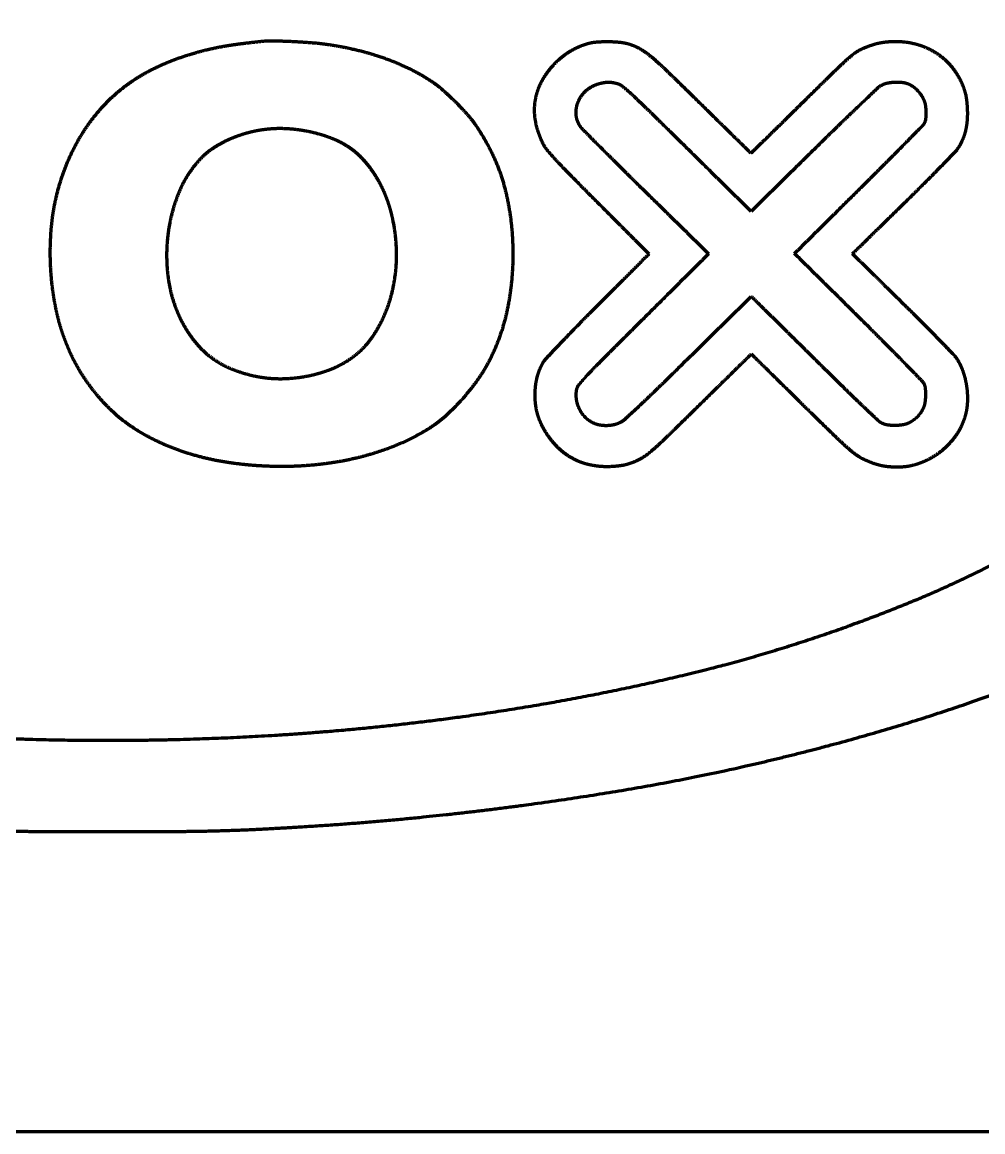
# Model space of a CAD drawing. Header units: inches. Extents: x -2898 to 7248, y 606 to 5598.
# Drawn here: x 3081.4 to 3143.6, y 3960.3 to 4032.2 of the extents above; entities that cross this region are included whole.
import ezdxf

# ---------------------------------------------------------------- set-up
doc = ezdxf.new("R2010")
doc.units = ezdxf.units.IN

msp = doc.modelspace()

# ---------------------------------------------------------------- linework, layer by layer
at = {"linetype": 'Continuous', "lineweight": 70}
msp.add_line((3303.047, 3960.343), (2869.047, 3960.343), dxfattribs=at)
for points, weights, knots in [([(3095.458, 4054.554), (3094.782, 4054.586), (3094.104, 4054.606), (3091.83, 4054.633), (3090.234, 4054.649), (3087.041, 4054.676), (3085.445, 4054.686), (3083.176, 4054.697), (3082.505, 4054.688), (3081.671, 4054.662), (3081.508, 4054.656), (3081.071, 4054.641), (3080.797, 4054.631), (3080.206, 4054.609), (3079.89, 4054.597), (3079.255, 4054.573), (3078.936, 4054.561), (3073.023, 4054.33), (3067.442, 4053.879), (3056.562, 4052.537), (3051.275, 4051.629), (3041.18, 4049.395), (3036.384, 4048.074), (3027.447, 4045.115), (3023.343, 4043.421), (3017.94, 4040.723), (3016.531, 4039.966), (3013.885, 4038.442), (3012.656, 4037.668), (3010.342, 4036.078), (3009.26, 4035.264), (3007.209, 4033.579), (3006.244, 4032.706), (3004.617, 4031.082), (3003.94, 4030.348), (3002.705, 4028.892), (3002.154, 4028.166), (3001.165, 4026.704), (3000.728, 4025.97), (2999.955, 4024.476), (2999.622, 4023.718), (2999.339, 4022.94), (2998.973, 4021.935), (2998.701, 4020.9), (2998.526, 4019.845), (2998.355, 4018.811), (2998.286, 4017.765), (2998.32, 4016.717), (2998.355, 4015.662), (2998.492, 4014.615), (2998.731, 4013.587), (2998.977, 4012.524), (2999.317, 4011.487), (3000.036, 4009.809), (3000.361, 4009.15), (3001.088, 4007.86), (3001.487, 4007.23), (3002.379, 4005.972), (3002.871, 4005.345), (3003.973, 4004.07), (3004.577, 4003.418), (3005.589, 4002.399), (3005.981, 4002.016), (3006.732, 4001.304), (3007.092, 4000.976), (3007.821, 4000.341), (3008.19, 4000.034), (3008.976, 3999.407), (3009.393, 3999.085), (3013.484, 3996.036), (3017.435, 3993.728), (3021.619, 3991.875), (3026.582, 3989.676), (3031.682, 3987.815), (3042.727, 3984.604), (3048.651, 3983.266), (3061.046, 3981.246), (3067.49, 3980.523), (3075.055, 3980.054), (3076.148, 3979.993), (3078.092, 3979.895), (3078.943, 3979.862), (3080.733, 3979.815), (3081.671, 3979.8), (3082.61, 3979.794)], [0.500003680185, 0.499951833995, 0.499951833995, 0.500003125685, 0.500003125685, 0.500003134164, 0.500003134164, 0.499950342043, 0.499950342043, 0.500002780016, 0.500002780016, 0.500003632658, 0.500003632658, 0.5000036294, 0.5000036294, 0.500003631943, 0.500003631943, 0.499712041405, 0.499712041405, 0.499626581432, 0.499626581432, 0.499570764247, 0.499570764247, 0.499147291053, 0.499147291053, 0.499856082342, 0.499856082342, 0.499741523013, 0.499741523013, 0.499697398225, 0.499697398225, 0.499615378368, 0.499615378368, 0.499717367768, 0.499717367768, 0.499509800036, 0.499509800036, 0.49943320441, 0.49943320441, 0.499316886864, 0.499316886864, 0.500003680185, 0.498576185915, 0.498576185915, 0.500003680185, 0.498389820463, 0.498389820463, 0.500003680185, 0.498416120355, 0.498416120355, 0.500003680185, 0.498702961474, 0.498702961474, 0.499514934223, 0.499514934223, 0.499556287066, 0.499556287066, 0.499619738583, 0.499619738583, 0.499803196126, 0.499803196126, 0.499966690231, 0.499966690231, 0.49992872485, 0.49992872485, 0.499925885485, 0.499925885485, 0.499958910845, 0.499958910845, 0.497922649304, 0.497922649304, 0.500003680185, 0.499255633466, 0.499255633466, 0.499390037942, 0.499390037942, 0.499589929812, 0.499589929812, 0.499998142907, 0.499998142907, 0.499979520616, 0.499979520616, 0.499986543899, 0.499986543899, 0.500003680185], [0, 0, 0, 0, 0.009508, 0.009508, 0.031905, 0.031905, 0.054312, 0.054312, 0.063734, 0.063734, 0.066018, 0.066018, 0.069872, 0.069872, 0.074311, 0.074311, 0.078787, 0.078787, 0.157355, 0.157355, 0.232677, 0.232677, 0.30258, 0.30258, 0.365018, 0.365018, 0.387555, 0.387555, 0.408036, 0.408036, 0.427121, 0.427121, 0.445479, 0.445479, 0.459571, 0.459571, 0.472445, 0.472445, 0.484522, 0.484522, 0.496245, 0.496245, 0.496245, 0.51141, 0.51141, 0.51141, 0.526313, 0.526313, 0.526313, 0.541371, 0.541371, 0.541371, 0.556984, 0.556984, 0.567525, 0.567525, 0.578233, 0.578233, 0.589688, 0.589688, 0.602466, 0.602466, 0.610351, 0.610351, 0.617358, 0.617358, 0.624265, 0.624265, 0.631841, 0.631841, 0.697719, 0.697719, 0.697719, 0.776203, 0.776203, 0.864136, 0.864136, 0.958146, 0.958146, 0.974023, 0.974023, 0.986384, 0.986384, 1, 1, 1, 1]), ([(3082.61, 3979.794), (3084.043, 3979.786), (3085.477, 3979.781), (3088.347, 3979.781), (3089.783, 3979.786), (3092.171, 3979.801), (3093.123, 3979.816), (3094.931, 3979.864), (3095.788, 3979.896), (3097.716, 3979.993), (3098.788, 3980.054), (3106.683, 3980.549), (3113.476, 3981.329), (3126.45, 3983.502), (3132.598, 3984.952), (3143.985, 3988.438), (3149.197, 3990.461), (3154.247, 3992.861), (3158.492, 3994.878), (3162.457, 3997.401), (3166.45, 4000.699), (3166.808, 4001.018), (3167.656, 4001.835), (3168.153, 4002.325), (3169.127, 4003.313), (3169.605, 4003.809), (3170.372, 4004.627), (3170.652, 4004.954), (3171.626, 4006.212), (3172.283, 4007.168), (3173.421, 4009.05), (3173.886, 4009.98), (3174.275, 4010.944), (3174.64, 4011.849), (3174.926, 4012.783), (3175.13, 4013.738), (3175.334, 4014.692), (3175.454, 4015.66), (3175.491, 4016.635), (3175.531, 4017.719), (3175.464, 4018.802), (3175.29, 4019.873), (3175.114, 4020.952), (3174.834, 4022.009), (3174.453, 4023.035), (3174.05, 4024.12), (3173.55, 4025.164), (3172.958, 4026.159), (3172.308, 4027.251), (3171.585, 4028.295), (3170.499, 4029.654), (3170.192, 4030.01), (3169.445, 4030.811), (3169.012, 4031.262), (3168.121, 4032.158), (3167.664, 4032.603), (3166.823, 4033.395), (3166.436, 4033.738), (3162.807, 4036.758), (3159.287, 4039.056), (3155.524, 4040.931), (3151.066, 4043.153), (3146.464, 4045.059), (3136.409, 4048.424), (3130.977, 4049.873), (3119.486, 4052.18), (3113.456, 4053.087), (3106.447, 4053.793), (3105.505, 4053.881), (3103.606, 4054.044), (3102.65, 4054.12), (3100.692, 4054.26), (3099.69, 4054.325), (3097.612, 4054.446), (3096.535, 4054.503), (3095.458, 4054.554)], [0.500003680185, 0.500002166144, 0.500002166144, 0.500002097056, 0.500002097056, 0.499986947081, 0.499986947081, 0.499979608822, 0.499979608822, 0.499997302433, 0.499997302433, 0.499558871273, 0.499558871273, 0.499287829862, 0.499287829862, 0.499109929169, 0.499109929169, 0.500003680185, 0.497471929658, 0.497471929658, 0.499762034183, 0.499762034183, 0.499975946134, 0.499975946134, 0.499977921886, 0.499977921886, 0.499631917112, 0.499631917112, 0.49944898704, 0.49944898704, 0.498931840545, 0.498931840545, 0.500003680185, 0.498759302358, 0.498759302358, 0.500003680185, 0.498753551362, 0.498753551362, 0.500003680185, 0.498357304212, 0.498357304212, 0.500003680185, 0.498435704494, 0.498435704494, 0.500003680185, 0.49863329398, 0.49863329398, 0.500003680185, 0.499218488989, 0.499218488989, 0.499765925558, 0.499765925558, 0.499959205342, 0.499959205342, 0.499958724923, 0.499958724923, 0.499847369961, 0.499847369961, 0.497767671046, 0.497767671046, 0.500003680185, 0.499194279285, 0.499194279285, 0.499354848193, 0.499354848193, 0.4996055757, 0.4996055757, 0.499994627424, 0.499994627424, 0.499995368253, 0.499995368253, 0.499996135884, 0.499996135884, 0.499998773272, 0.499998773272, 0.500003680185], [0, 0, 0, 0, 0.0209, 0.0209, 0.041831, 0.041831, 0.055706, 0.055706, 0.068202, 0.068202, 0.083849, 0.083849, 0.183524, 0.183524, 0.275689, 0.275689, 0.357386, 0.357386, 0.357386, 0.426176, 0.426176, 0.433231, 0.433231, 0.4435, 0.4435, 0.453652, 0.453652, 0.459996, 0.459996, 0.477083, 0.477083, 0.492412, 0.492412, 0.492412, 0.506844, 0.506844, 0.506844, 0.521301, 0.521301, 0.521301, 0.537414, 0.537414, 0.537414, 0.553712, 0.553712, 0.553712, 0.571022, 0.571022, 0.571022, 0.590062, 0.590062, 0.597116, 0.597116, 0.60651, 0.60651, 0.616097, 0.616097, 0.623865, 0.623865, 0.687044, 0.687044, 0.687044, 0.762241, 0.762241, 0.847249, 0.847249, 0.939583, 0.939583, 0.953916, 0.953916, 0.968457, 0.968457, 0.983662, 0.983662, 1, 1, 1, 1]), ([(3083.611, 4048.743), (3080.114, 4048.662), (3076.621, 4048.486), (3069.811, 4047.955), (3066.499, 4047.591), (3060.045, 4046.675), (3056.907, 4046.123), (3050.793, 4044.839), (3047.822, 4044.098), (3042.604, 4042.588), (3040.35, 4041.852), (3036.031, 4040.276), (3033.972, 4039.427), (3030.087, 4037.634), (3028.266, 4036.693), (3024.889, 4034.752), (3023.349, 4033.738), (3020.968, 4031.949), (3020.093, 4031.228), (3018.466, 4029.756), (3017.721, 4029.003), (3016.368, 4027.471), (3015.762, 4026.696), (3014.688, 4025.137), (3014.23, 4024.351), (3013.7, 4023.254), (3013.572, 4022.973), (3013.34, 4022.426), (3013.237, 4022.16), (3013.046, 4021.619), (3012.958, 4021.344), (3012.792, 4020.76), (3012.712, 4020.451), (3012.588, 4019.927), (3012.542, 4019.712), (3012.471, 4019.332), (3012.449, 4019.166), (3012.419, 4018.799), (3012.41, 4018.597), (3012.403, 4018.006), (3012.401, 4017.617), (3012.401, 4016.868), (3012.404, 4016.509), (3012.411, 4015.935), (3012.42, 4015.721), (3012.446, 4015.338), (3012.464, 4015.171), (3012.517, 4014.823), (3012.55, 4014.643), (3012.789, 4013.548), (3013.071, 4012.653), (3013.433, 4011.788), (3013.806, 4010.894), (3014.252, 4010.033), (3014.766, 4009.212), (3015.323, 4008.324), (3015.944, 4007.48), (3017.389, 4005.798), (3018.198, 4004.954), (3019.051, 4004.154), (3021.584, 4001.779), (3024.41, 3999.763), (3027.48, 3998.141), (3031.233, 3996.158), (3035.121, 3994.455), (3043.692, 3991.428), (3048.355, 3990.115), (3058.229, 3988.02), (3063.413, 3987.196), (3071.841, 3986.296), (3075.059, 3986.045), (3081.544, 3985.727), (3084.808, 3985.658), (3091.328, 3985.7), (3094.582, 3985.812), (3101.026, 3986.213), (3104.214, 3986.506), (3113.058, 3987.579), (3118.677, 3988.585), (3129.213, 3991.091), (3134.088, 3992.662), (3138.826, 3994.608), (3142.861, 3996.266), (3146.729, 3998.281), (3150.399, 4000.637), (3153.337, 4002.523), (3155.897, 4004.896), (3158.002, 4007.681), (3158.403, 4008.213), (3158.779, 4008.764), (3159.464, 4009.877), (3159.769, 4010.44), (3160.308, 4011.578), (3160.542, 4012.152), (3160.94, 4013.311), (3161.102, 4013.895), (3161.27, 4014.678), (3161.305, 4014.869), (3161.361, 4015.23), (3161.38, 4015.399), (3161.407, 4015.779), (3161.415, 4015.99), (3161.422, 4016.557), (3161.424, 4016.914), (3161.423, 4017.647), (3161.42, 4018.025), (3161.412, 4018.603), (3161.402, 4018.804), (3161.371, 4019.17), (3161.349, 4019.336), (3161.278, 4019.714), (3161.233, 4019.928), (3160.994, 4020.943), (3160.747, 4021.728), (3160.135, 4023.263), (3159.774, 4024.008), (3158.922, 4025.478), (3158.435, 4026.201), (3157.315, 4027.638), (3156.691, 4028.356), (3154.723, 4030.394), (3153.304, 4031.632), (3150.087, 4033.991), (3148.315, 4035.131), (3144.428, 4037.311), (3142.32, 4038.346), (3137.765, 4040.284), (3135.332, 4041.206), (3129.99, 4042.988), (3127.078, 4043.825), (3120.989, 4045.299), (3117.82, 4045.951), (3111.28, 4047.061), (3107.912, 4047.518), (3101.036, 4048.221), (3097.531, 4048.473), (3093.331, 4048.65), (3092.642, 4048.671), (3090.87, 4048.703), (3089.789, 4048.719), (3087.632, 4048.745), (3086.558, 4048.754), (3084.859, 4048.763), (3084.235, 4048.758), (3083.611, 4048.743)], [0.500093243168, 0.499968918944, 0.499968918944, 0.499927037543, 0.499927037543, 0.499911098367, 0.499911098367, 0.499861647373, 0.499861647373, 0.499898802127, 0.499898802127, 0.499810239054, 0.499810239054, 0.49976208682, 0.49976208682, 0.499467269408, 0.499467269408, 0.49974646444, 0.49974646444, 0.499573085874, 0.499573085874, 0.499488227391, 0.499488227391, 0.49912322686, 0.49912322686, 0.499992527148, 0.499992527148, 0.499930492133, 0.499930492133, 0.499935021323, 0.499935021323, 0.500006461427, 0.500006461427, 0.500004118567, 0.500004118567, 0.499641098677, 0.499641098677, 0.499888634211, 0.499888634211, 0.50008763937, 0.50008763937, 0.500086385394, 0.500086385394, 0.499968171436, 0.499968171436, 0.499810513552, 0.499810513552, 0.49991978318, 0.49991978318, 0.498730676658, 0.498730676658, 0.500093243168, 0.498971631333, 0.498971631333, 0.500093243168, 0.499157234141, 0.499157234141, 0.499608979647, 0.499608979647, 0.500093243168, 0.4971219785, 0.4971219785, 0.500093243168, 0.499199916727, 0.499199916727, 0.499383490015, 0.499383490015, 0.499654288058, 0.499654288058, 0.499955791954, 0.499955791954, 0.499964844697, 0.499964844697, 0.499964159273, 0.499964159273, 0.499950302194, 0.499950302194, 0.49956284229, 0.49956284229, 0.499077013387, 0.499077013387, 0.500093243168, 0.498729474404, 0.498729474404, 0.500093243168, 0.494910309467, 0.494910309467, 0.500093243168, 0.499710351131, 0.499710351131, 0.499604481794, 0.499604481794, 0.49956969486, 0.49956969486, 0.499495067823, 0.499495067823, 0.499959650135, 0.499959650135, 0.499795584787, 0.499795584787, 0.499953504743, 0.499953504743, 0.500085889184, 0.500085889184, 0.500086958789, 0.500086958789, 0.499890660625, 0.499890660625, 0.499663401309, 0.499663401309, 0.500004641898, 0.500004641898, 0.499181752679, 0.499181752679, 0.499208615396, 0.499208615396, 0.499306402964, 0.499306402964, 0.499628453376, 0.499628453376, 0.498884407075, 0.498884407075, 0.499477873797, 0.499477873797, 0.499599926964, 0.499599926964, 0.499825646443, 0.499825646443, 0.499795246802, 0.499795246802, 0.499892445713, 0.499892445713, 0.499910480947, 0.499910480947, 0.499943927995, 0.499943927995, 0.50006989904, 0.50006989904, 0.500091447584, 0.500091447584, 0.500091603784, 0.500091603784, 0.500058956377, 0.500058956377, 0.500093243168], [0, 0, 0, 0, 0.031224, 0.031224, 0.060964, 0.060964, 0.08939, 0.08939, 0.116688, 0.116688, 0.137822, 0.137822, 0.157663, 0.157663, 0.17592, 0.17592, 0.192316, 0.192316, 0.20239, 0.20239, 0.211797, 0.211797, 0.220519, 0.220519, 0.228566, 0.228566, 0.2313, 0.2313, 0.233823, 0.233823, 0.236373, 0.236373, 0.239192, 0.239192, 0.241135, 0.241135, 0.242607, 0.242607, 0.24439, 0.24439, 0.247825, 0.247825, 0.250997, 0.250997, 0.25289, 0.25289, 0.254377, 0.254377, 0.255989, 0.255989, 0.264237, 0.264237, 0.264237, 0.272736, 0.272736, 0.272736, 0.281911, 0.281911, 0.292141, 0.292141, 0.292141, 0.322328, 0.322328, 0.322328, 0.359169, 0.359169, 0.401161, 0.401161, 0.44661, 0.44661, 0.474554, 0.474554, 0.50281, 0.50281, 0.53098, 0.53098, 0.558668, 0.558668, 0.607993, 0.607993, 0.652163, 0.652163, 0.652163, 0.689671, 0.689671, 0.689671, 0.719383, 0.719383, 0.719383, 0.725052, 0.725052, 0.730491, 0.730491, 0.735749, 0.735749, 0.740886, 0.740886, 0.742535, 0.742535, 0.743977, 0.743977, 0.745764, 0.745764, 0.748781, 0.748781, 0.751976, 0.751976, 0.753677, 0.753677, 0.755088, 0.755088, 0.756935, 0.756935, 0.763888, 0.763888, 0.770863, 0.770863, 0.778191, 0.778191, 0.786182, 0.786182, 0.801966, 0.801966, 0.819606, 0.819606, 0.839255, 0.839255, 0.861003, 0.861003, 0.886316, 0.886316, 0.913339, 0.913339, 0.941707, 0.941707, 0.971038, 0.971038, 0.976793, 0.976793, 0.985822, 0.985822, 0.99479, 0.99479, 1, 1, 1, 1]), ([(3094.728, 4003.68), (3093.663, 4003.838), (3092.618, 4004.095), (3091.601, 4004.449), (3090.67, 4004.773), (3089.777, 4005.193), (3088.932, 4005.702), (3088.152, 4006.172), (3087.44, 4006.741), (3086.809, 4007.398), (3086.3, 4007.928), (3085.838, 4008.5), (3085.428, 4009.109), (3085.024, 4009.708), (3084.677, 4010.34), (3084.388, 4011.002), (3084.09, 4011.685), (3083.852, 4012.391), (3083.678, 4013.115), (3083.489, 4013.896), (3083.356, 4014.687), (3083.278, 4015.486), (3083.171, 4016.581), (3083.162, 4017.68), (3083.252, 4018.776), (3083.338, 4019.813), (3083.532, 4020.835), (3083.834, 4021.831), (3084.122, 4022.782), (3084.514, 4023.695), (3085.006, 4024.559), (3085.486, 4025.403), (3086.063, 4026.182), (3086.73, 4026.887), (3087.06, 4027.235), (3087.413, 4027.56), (3088.169, 4028.165), (3088.571, 4028.445), (3089.427, 4028.964), (3089.879, 4029.201), (3090.842, 4029.631), (3091.348, 4029.827), (3092.242, 4030.121), (3092.624, 4030.234), (3093.373, 4030.432), (3093.741, 4030.516), (3094.524, 4030.666), (3094.938, 4030.733), (3095.881, 4030.857), (3096.41, 4030.918), (3097.18, 4030.996), (3097.421, 4031.005), (3098.074, 4030.991), (3098.486, 4030.977), (3099.325, 4030.935), (3099.752, 4030.908), (3100.505, 4030.848), (3100.83, 4030.812), (3101.153, 4030.764)], [0.500254296352, 0.498777191297, 0.498777191297, 0.500254296352, 0.498469143139, 0.498469143139, 0.500254296352, 0.497362031712, 0.497362031712, 0.500254296352, 0.499024707273, 0.499024707273, 0.500254296352, 0.498882439318, 0.498882439318, 0.500254296352, 0.498982253073, 0.498982253073, 0.500254296352, 0.49944216823, 0.49944216823, 0.500254296352, 0.49891511398, 0.49891511398, 0.500254296352, 0.498381352784, 0.498381352784, 0.500254296352, 0.498177189742, 0.498177189742, 0.500254296352, 0.497846327577, 0.497846327577, 0.500254296352, 0.499457383099, 0.499457383099, 0.499549779242, 0.499549779242, 0.499613176085, 0.499613176085, 0.49980943659, 0.49980943659, 0.500110429345, 0.500110429345, 0.500057234066, 0.500057234066, 0.500106862545, 0.500106862545, 0.500218048972, 0.500218048972, 0.499627835255, 0.499627835255, 0.500223164496, 0.500223164496, 0.500216869372, 0.500216869372, 0.500072819459, 0.500072819459, 0.500254296352], [0, 0, 0, 0, 0.072373, 0.072373, 0.072373, 0.138472, 0.138472, 0.138472, 0.199162, 0.199162, 0.199162, 0.247998, 0.247998, 0.247998, 0.295826, 0.295826, 0.295826, 0.34508, 0.34508, 0.34508, 0.398058, 0.398058, 0.398058, 0.470431, 0.470431, 0.470431, 0.538643, 0.538643, 0.538643, 0.603556, 0.603556, 0.603556, 0.666603, 0.666603, 0.666603, 0.697717, 0.697717, 0.72943, 0.72943, 0.762502, 0.762502, 0.797616, 0.797616, 0.823322, 0.823322, 0.847705, 0.847705, 0.8748, 0.8748, 0.909168, 0.909168, 0.924741, 0.924741, 0.951325, 0.951325, 0.978917, 0.978917, 1, 1, 1, 1]), ([(3101.153, 4030.764), (3101.791, 4030.671), (3102.424, 4030.55), (3103.645, 4030.257), (3104.232, 4030.083), (3105.356, 4029.685), (3105.892, 4029.46), (3106.913, 4028.965), (3107.394, 4028.692), (3108.098, 4028.231), (3108.328, 4028.056), (3108.834, 4027.611), (3109.115, 4027.348), (3109.663, 4026.803), (3109.93, 4026.522), (3110.389, 4026.007), (3110.574, 4025.77), (3110.811, 4025.424), (3110.875, 4025.326), (3111.014, 4025.105), (3111.089, 4024.984), (3111.238, 4024.738), (3111.311, 4024.614), (3111.444, 4024.382), (3111.504, 4024.275), (3112.095, 4023.166), (3112.488, 4022.102), (3112.732, 4020.995), (3112.998, 4019.785), (3113.136, 4018.555), (3113.145, 4017.317), (3113.154, 4016.072), (3113.034, 4014.833), (3112.785, 4013.614), (3112.554, 4012.485), (3112.178, 4011.397), (3111.661, 4010.368), (3111.448, 4009.943), (3111.205, 4009.535), (3110.631, 4008.713), (3110.307, 4008.297), (3109.624, 4007.51), (3109.266, 4007.139), (3108.569, 4006.49), (3108.224, 4006.221), (3107.856, 4005.983), (3107.206, 4005.561), (3106.521, 4005.196), (3105.807, 4004.893), (3105.046, 4004.569), (3104.264, 4004.301), (3102.623, 4003.866), (3101.768, 4003.701), (3100.01, 4003.483), (3099.11, 4003.427), (3097.043, 4003.424), (3095.881, 4003.509), (3094.728, 4003.68)], [0.500254296352, 0.499915234549, 0.499915234549, 0.499792097146, 0.499792097146, 0.499740131019, 0.499740131019, 0.499563005717, 0.499563005717, 0.499427888353, 0.499427888353, 0.500100712984, 0.500100712984, 0.500099618317, 0.500099618317, 0.499563991595, 0.499563991595, 0.50020035726, 0.50020035726, 0.500237272997, 0.500237272997, 0.500237360492, 0.500237360492, 0.500209449902, 0.500209449902, 0.497142956783, 0.497142956783, 0.500254296352, 0.498426969752, 0.498426969752, 0.500254296352, 0.498443274704, 0.498443274704, 0.500254296352, 0.497357142353, 0.497357142353, 0.500254296352, 0.499388243331, 0.499388243331, 0.499791254847, 0.499791254847, 0.499779240073, 0.499779240073, 0.498995174375, 0.498995174375, 0.500254296352, 0.49900008227, 0.49900008227, 0.500254296352, 0.499403099735, 0.499403099735, 0.499485711043, 0.499485711043, 0.499632236654, 0.499632236654, 0.499340640971, 0.499340640971, 0.500254296352], [0, 0, 0, 0, 0.042366, 0.042366, 0.082566, 0.082566, 0.120698, 0.120698, 0.156949, 0.156949, 0.175852, 0.175852, 0.201026, 0.201026, 0.226401, 0.226401, 0.246063, 0.246063, 0.253743, 0.253743, 0.263071, 0.263071, 0.272495, 0.272495, 0.280496, 0.280496, 0.354078, 0.354078, 0.354078, 0.434115, 0.434115, 0.434115, 0.514271, 0.514271, 0.514271, 0.588022, 0.588022, 0.588022, 0.618387, 0.618387, 0.652061, 0.652061, 0.684928, 0.684928, 0.712778, 0.712778, 0.712778, 0.762014, 0.762014, 0.762014, 0.814431, 0.814431, 0.869503, 0.869503, 0.926471, 0.926471, 1, 1, 1, 1]), ([(3120.542, 4030.803), (3120.358, 4030.849), (3120.171, 4030.88), (3119.741, 4030.916), (3119.499, 4030.926), (3119.019, 4030.927), (3118.78, 4030.918), (3118.366, 4030.886), (3118.192, 4030.855), (3118.021, 4030.809), (3117.822, 4030.754), (3117.627, 4030.686), (3117.248, 4030.526), (3117.064, 4030.434), (3116.708, 4030.223), (3116.536, 4030.106), (3116.202, 4029.844), (3116.04, 4029.7), (3115.887, 4029.548), (3115.539, 4029.201), (3115.243, 4028.808), (3115.007, 4028.377), (3114.786, 4027.975), (3114.64, 4027.541), (3114.572, 4027.087), (3114.503, 4026.631), (3114.516, 4026.169), (3114.608, 4025.717), (3114.708, 4025.227), (3114.874, 4024.756), (3115.103, 4024.311), (3115.179, 4024.165), (3115.27, 4024.028), (3115.376, 4023.902), (3115.558, 4023.686), (3115.746, 4023.475), (3116.247, 4022.937), (3116.561, 4022.61), (3117.473, 4021.687), (3118.068, 4021.088), (3119.761, 4019.392), (3120.857, 4018.294), (3121.954, 4017.195)], [0.501802520882, 0.500677677567, 0.500677677567, 0.501535347405, 0.501535347405, 0.501538199236, 0.501538199236, 0.50028510948, 0.50028510948, 0.501802520882, 0.501078524638, 0.501078524638, 0.501052677654, 0.501052677654, 0.501078260932, 0.501078260932, 0.501217454116, 0.501217454116, 0.501802520882, 0.498399370198, 0.498399370198, 0.501802520882, 0.496595923906, 0.496595923906, 0.501802520882, 0.496692665778, 0.496692665778, 0.501802520882, 0.49865645452, 0.49865645452, 0.501802520882, 0.499690348307, 0.499690348307, 0.501802520882, 0.501700702871, 0.501700702871, 0.50176707286, 0.50176707286, 0.501801374445, 0.501801374445, 0.501802520882, 0.501802520882, 0.501802520882], [0, 0, 0, 0, 0.026646, 0.026646, 0.060705, 0.060705, 0.09431, 0.09431, 0.119271, 0.119271, 0.119271, 0.148462, 0.148462, 0.177525, 0.177525, 0.207097, 0.207097, 0.237781, 0.237781, 0.237781, 0.307664, 0.307664, 0.307664, 0.37331, 0.37331, 0.37331, 0.4401, 0.4401, 0.4401, 0.51314, 0.51314, 0.51314, 0.537355, 0.537355, 0.537355, 0.579069, 0.579069, 0.646011, 0.646011, 0.770695, 0.770695, 1, 1, 1, 1]), ([(3128.561, 4023.718), (3127.472, 4024.787), (3126.384, 4025.856), (3124.54, 4027.668), (3123.781, 4028.406), (3122.693, 4029.457), (3122.355, 4029.758), (3122.003, 4030.044), (3121.782, 4030.225), (3121.543, 4030.383), (3121.291, 4030.516), (3121.053, 4030.642), (3120.802, 4030.738), (3120.542, 4030.803)], [0.501802520882, 0.501802520882, 0.501802520882, 0.501799294364, 0.501799294364, 0.501511145975, 0.501511145975, 0.501802520882, 0.500159418116, 0.500159418116, 0.501802520882, 0.499399159706, 0.499399159706, 0.501802520882], [0, 0, 0, 0, 0.42458, 0.42458, 0.719267, 0.719267, 0.845373, 0.845373, 0.845373, 0.924986, 0.924986, 0.924986, 1, 1, 1, 1]), ([(3135.139, 4017.199), (3136.239, 4018.278), (3137.34, 4019.358), (3138.87, 4020.858), (3139.299, 4021.282), (3140.102, 4022.084), (3140.478, 4022.464), (3141.166, 4023.168), (3141.48, 4023.492), (3141.793, 4023.817), (3141.874, 4023.901), (3141.946, 4023.992), (3142.009, 4024.09), (3142.109, 4024.247), (3142.197, 4024.41), (3142.272, 4024.58), (3142.347, 4024.749), (3142.408, 4024.922), (3142.504, 4025.287), (3142.54, 4025.478), (3142.584, 4025.883), (3142.596, 4026.097), (3142.595, 4026.422), (3142.592, 4026.532), (3142.579, 4026.76), (3142.57, 4026.877), (3142.548, 4027.103), (3142.534, 4027.21), (3142.507, 4027.395), (3142.492, 4027.472), (3142.471, 4027.548), (3142.34, 4028.041), (3142.131, 4028.505), (3141.849, 4028.929), (3141.572, 4029.347), (3141.227, 4029.712), (3140.825, 4030.012), (3140.419, 4030.316), (3139.968, 4030.548), (3139.484, 4030.7), (3138.984, 4030.858), (3138.466, 4030.937), (3137.942, 4030.937), (3137.738, 4030.937), (3137.534, 4030.927), (3137.141, 4030.888), (3136.954, 4030.857), (3136.583, 4030.772), (3136.401, 4030.718), (3136.03, 4030.583), (3135.841, 4030.504), (3135.657, 4030.415), (3135.516, 4030.347), (3135.383, 4030.265), (3135.258, 4030.171), (3135.088, 4030.041), (3134.923, 4029.905), (3134.51, 4029.535), (3134.261, 4029.304), (3133.547, 4028.609), (3133.078, 4028.15), (3132.273, 4027.356), (3131.935, 4027.024), (3131.271, 4026.37), (3130.945, 4026.05), (3130.341, 4025.455), (3130.062, 4025.182), (3129.635, 4024.763), (3129.486, 4024.618), (3129.078, 4024.221), (3128.819, 4023.969), (3128.561, 4023.718)], [0.501802520882, 0.501802520882, 0.501802520882, 0.501799244215, 0.501799244215, 0.501795776306, 0.501795776306, 0.501800562171, 0.501800562171, 0.501802520882, 0.500193072503, 0.500193072503, 0.501802520882, 0.500813081334, 0.500813081334, 0.501802520882, 0.500752153216, 0.500752153216, 0.500872246788, 0.500872246788, 0.501294491079, 0.501294491079, 0.501679954123, 0.501679954123, 0.501720228513, 0.501720228513, 0.50171788252, 0.50171788252, 0.501246718452, 0.501246718452, 0.501802520882, 0.497361308288, 0.497361308288, 0.501802520882, 0.496919848759, 0.496919848759, 0.501802520882, 0.497060623618, 0.497060623618, 0.501802520882, 0.497915401408, 0.497915401408, 0.501802520882, 0.501381433177, 0.501381433177, 0.501154726719, 0.501154726719, 0.501156056502, 0.501156056502, 0.501386015423, 0.501386015423, 0.501802520882, 0.500115860261, 0.500115860261, 0.501802520882, 0.501535080097, 0.501535080097, 0.501730592775, 0.501730592775, 0.501800569034, 0.501800569034, 0.501802497234, 0.501802497234, 0.501802491656, 0.501802491656, 0.50180249596, 0.50180249596, 0.501801721579, 0.501801721579, 0.501802520882, 0.501802520882, 0.501802520882], [0, 0, 0, 0, 0.142492, 0.142492, 0.198165, 0.198165, 0.247495, 0.247495, 0.289207, 0.289207, 0.289207, 0.299968, 0.299968, 0.299968, 0.317209, 0.317209, 0.317209, 0.334313, 0.334313, 0.35235, 0.35235, 0.372335, 0.372335, 0.382636, 0.382636, 0.393646, 0.393646, 0.403785, 0.403785, 0.411129, 0.411129, 0.411129, 0.458784, 0.458784, 0.458784, 0.506131, 0.506131, 0.506131, 0.554493, 0.554493, 0.554493, 0.604922, 0.604922, 0.604922, 0.624722, 0.624722, 0.643167, 0.643167, 0.661651, 0.661651, 0.681565, 0.681565, 0.681565, 0.696786, 0.696786, 0.696786, 0.717705, 0.717705, 0.750945, 0.750945, 0.815134, 0.815134, 0.861467, 0.861467, 0.906199, 0.906199, 0.944355, 0.944355, 0.964696, 0.964696, 1, 1, 1, 1]), ([(3118.783, 4028.22), (3118.471, 4028.146), (3118.183, 4028.005), (3117.934, 4027.804), (3117.688, 4027.605), (3117.496, 4027.355), (3117.367, 4027.066), (3117.245, 4026.792), (3117.196, 4026.496), (3117.222, 4026.198), (3117.248, 4025.91), (3117.354, 4025.641), (3117.532, 4025.413), (3117.588, 4025.34), (3117.649, 4025.271), (3118.101, 4024.819), (3118.488, 4024.431), (3119.325, 4023.596), (3119.775, 4023.148), (3120.746, 4022.187), (3121.266, 4021.674), (3123.131, 4019.842), (3124.474, 4018.522), (3125.817, 4017.202)], [0.5063733179, 0.4978755607, 0.4978755607, 0.5063733179, 0.497052079849, 0.497052079849, 0.5063733179, 0.495529359728, 0.495529359728, 0.5063733179, 0.492608955871, 0.492608955871, 0.5063733179, 0.505742372064, 0.505742372064, 0.506373185998, 0.506373185998, 0.506372319566, 0.506372319566, 0.506372884715, 0.506372884715, 0.5063733179, 0.5063733179, 0.5063733179], [0, 0, 0, 0, 0.066534, 0.066534, 0.066534, 0.130891, 0.130891, 0.130891, 0.190685, 0.190685, 0.190685, 0.246728, 0.246728, 0.246728, 0.264571, 0.264571, 0.370614, 0.370614, 0.493674, 0.493674, 0.63519, 0.63519, 1, 1, 1, 1]), ([(3128.574, 4019.947), (3127.194, 4021.308), (3125.814, 4022.669), (3123.597, 4024.855), (3122.76, 4025.679), (3121.575, 4026.84), (3121.224, 4027.174), (3120.668, 4027.688), (3120.462, 4027.866), (3120.251, 4028.037), (3120.147, 4028.122), (3120.027, 4028.182), (3119.897, 4028.214), (3119.796, 4028.24), (3119.693, 4028.262), (3119.509, 4028.293), (3119.427, 4028.3), (3119.346, 4028.3), (3119.263, 4028.301), (3119.181, 4028.295), (3118.993, 4028.265), (3118.888, 4028.244), (3118.783, 4028.22)], [0.5063733179, 0.5063733179, 0.5063733179, 0.506372947181, 0.506372947181, 0.506334014209, 0.506334014209, 0.506208733888, 0.506208733888, 0.5063733179, 0.498387265088, 0.498387265088, 0.5063733179, 0.506115023922, 0.506115023922, 0.505242973264, 0.505242973264, 0.5063733179, 0.505275202514, 0.505275202514, 0.506142796007, 0.506142796007, 0.5063733179], [0, 0, 0, 0, 0.443552, 0.443552, 0.712212, 0.712212, 0.823127, 0.823127, 0.885338, 0.885338, 0.885338, 0.915483, 0.915483, 0.915483, 0.939101, 0.939101, 0.957453, 0.957453, 0.957453, 0.975929, 0.975929, 1, 1, 1, 1]), ([(3131.383, 4017.22), (3132.771, 4018.596), (3134.159, 4019.973), (3136.083, 4021.881), (3136.618, 4022.413), (3137.608, 4023.406), (3138.064, 4023.866), (3138.916, 4024.732), (3139.313, 4025.137), (3139.71, 4025.543), (3139.752, 4025.586), (3139.787, 4025.635), (3139.814, 4025.69), (3139.856, 4025.778), (3139.883, 4025.872), (3139.893, 4025.969), (3139.907, 4026.107), (3139.913, 4026.246), (3139.907, 4026.528), (3139.895, 4026.671), (3139.875, 4026.813), (3139.858, 4026.924), (3139.828, 4027.032), (3139.784, 4027.135), (3139.734, 4027.253), (3139.673, 4027.364), (3139.6, 4027.469), (3139.525, 4027.579), (3139.44, 4027.682), (3139.346, 4027.778), (3139.255, 4027.87), (3139.156, 4027.954), (3139.051, 4028.029), (3138.956, 4028.096), (3138.854, 4028.15), (3138.745, 4028.192), (3138.616, 4028.241), (3138.481, 4028.273), (3138.343, 4028.288), (3138.179, 4028.305), (3138.015, 4028.309), (3137.851, 4028.301), (3137.688, 4028.292), (3137.527, 4028.271), (3137.368, 4028.237), (3137.236, 4028.209), (3137.109, 4028.163), (3136.99, 4028.1), (3136.912, 4028.058), (3136.84, 4028.006), (3136.775, 4027.945), (3136.376, 4027.567), (3135.977, 4027.188), (3135.118, 4026.369), (3134.658, 4025.927), (3133.674, 4024.97), (3133.149, 4024.456), (3131.275, 4022.609), (3129.925, 4021.278), (3128.574, 4019.947)], [0.5063733179, 0.5063733179, 0.5063733179, 0.506372279769, 0.506372279769, 0.506370737415, 0.506370737415, 0.506373173791, 0.506373173791, 0.5063733179, 0.501976971269, 0.501976971269, 0.5063733179, 0.501235683565, 0.501235683565, 0.5063733179, 0.505733934977, 0.505733934977, 0.505717145414, 0.505717145414, 0.5063733179, 0.503597310873, 0.503597310873, 0.5063733179, 0.504673252054, 0.504673252054, 0.5063733179, 0.505095047644, 0.505095047644, 0.5063733179, 0.505026908624, 0.505026908624, 0.5063733179, 0.503731964107, 0.503731964107, 0.5063733179, 0.503520551897, 0.503520551897, 0.5063733179, 0.505333833541, 0.505333833541, 0.5063733179, 0.505326366762, 0.505326366762, 0.5063733179, 0.503099464969, 0.503099464969, 0.5063733179, 0.503321971817, 0.503321971817, 0.5063733179, 0.506372784304, 0.506372784304, 0.506368975746, 0.506368975746, 0.50637145518, 0.50637145518, 0.5063733179, 0.5063733179, 0.5063733179], [0, 0, 0, 0, 0.212599, 0.212599, 0.294672, 0.294672, 0.365108, 0.365108, 0.426797, 0.426797, 0.426797, 0.433337, 0.433337, 0.433337, 0.443741, 0.443741, 0.443741, 0.458577, 0.458577, 0.473816, 0.473816, 0.473816, 0.485703, 0.485703, 0.485703, 0.499151, 0.499151, 0.499151, 0.513213, 0.513213, 0.513213, 0.526813, 0.526813, 0.526813, 0.538914, 0.538914, 0.538914, 0.553327, 0.553327, 0.553327, 0.570344, 0.570344, 0.570344, 0.587186, 0.587186, 0.587186, 0.60102, 0.60102, 0.60102, 0.610088, 0.610088, 0.610088, 0.666238, 0.666238, 0.731342, 0.731342, 0.806383, 0.806383, 1, 1, 1, 1]), ([(3097.208, 4025.262), (3097.658, 4025.312), (3098.111, 4025.322), (3098.563, 4025.294), (3099.04, 4025.264), (3099.515, 4025.2), (3100.439, 4025.005), (3100.887, 4024.875), (3101.324, 4024.713), (3101.714, 4024.568), (3102.086, 4024.383), (3102.438, 4024.16), (3102.771, 4023.949), (3103.077, 4023.698), (3103.35, 4023.413), (3103.651, 4023.099), (3103.922, 4022.759), (3104.161, 4022.396), (3104.415, 4022.012), (3104.634, 4021.607), (3104.818, 4021.185), (3105.005, 4020.757), (3105.157, 4020.314), (3105.272, 4019.861), (3105.505, 4018.94), (3105.619, 4017.997), (3105.613, 4017.046), (3105.606, 4016.118), (3105.473, 4015.199), (3105.216, 4014.306), (3104.978, 4013.478), (3104.619, 4012.694), (3104.149, 4011.971), (3103.725, 4011.319), (3103.177, 4010.767), (3102.529, 4010.337), (3102.142, 4010.08), (3101.73, 4009.868), (3101.296, 4009.704), (3100.821, 4009.524), (3100.333, 4009.385), (3099.834, 4009.287), (3099.324, 4009.188), (3098.807, 4009.131), (3098.287, 4009.118), (3097.789, 4009.105), (3097.292, 4009.139), (3096.8, 4009.22), (3096.206, 4009.318), (3095.624, 4009.476), (3095.062, 4009.692), (3094.551, 4009.888), (3094.07, 4010.152), (3093.63, 4010.479), (3093.195, 4010.801), (3092.808, 4011.18), (3092.477, 4011.608), (3092.121, 4012.069), (3091.817, 4012.566), (3091.57, 4013.094), (3091.188, 4013.908), (3090.936, 4014.772), (3090.818, 4015.663), (3090.694, 4016.607), (3090.692, 4017.559), (3090.813, 4018.504), (3090.931, 4019.428), (3091.169, 4020.329), (3091.524, 4021.191), (3091.846, 4021.974), (3092.301, 4022.688), (3092.874, 4023.311), (3093.116, 4023.574), (3093.388, 4023.806), (3093.686, 4024.005), (3094.021, 4024.229), (3094.374, 4024.424), (3094.742, 4024.59), (3095.132, 4024.766), (3095.535, 4024.91), (3095.948, 4025.023), (3096.362, 4025.136), (3096.782, 4025.216), (3097.208, 4025.262)], [0.500766596168, 0.49953260119, 0.49953260119, 0.500766596168, 0.49988659288, 0.49988659288, 0.499848944645, 0.499848944645, 0.500766596168, 0.498943588167, 0.498943588167, 0.500766596168, 0.49832847207, 0.49832847207, 0.500766596168, 0.499400629886, 0.499400629886, 0.500766596168, 0.499542371477, 0.499542371477, 0.500766596168, 0.499655352132, 0.499655352132, 0.500766596168, 0.498053907999, 0.498053907999, 0.500766596168, 0.497650258754, 0.497650258754, 0.500766596168, 0.497097329901, 0.497097329901, 0.500766596168, 0.493857294468, 0.493857294468, 0.500766596168, 0.498684765633, 0.498684765633, 0.500766596168, 0.499560607897, 0.499560607897, 0.500766596168, 0.499609127472, 0.499609127472, 0.500766596168, 0.499275111062, 0.499275111062, 0.500766596168, 0.499038099599, 0.499038099599, 0.500766596168, 0.497714072712, 0.497714072712, 0.500766596168, 0.497609907789, 0.497609907789, 0.500766596168, 0.498750007721, 0.498750007721, 0.500766596168, 0.496838413709, 0.496838413709, 0.500766596168, 0.497993172281, 0.497993172281, 0.500766596168, 0.497875125026, 0.497875125026, 0.500766596168, 0.49556271119, 0.49556271119, 0.500766596168, 0.498401435763, 0.498401435763, 0.500766596168, 0.499624327648, 0.499624327648, 0.500766596168, 0.499738203048, 0.499738203048, 0.500766596168, 0.499744467944, 0.499744467944, 0.500766596168], [0, 0, 0, 0, 0.025687, 0.025687, 0.025687, 0.052924, 0.052924, 0.079493, 0.079493, 0.079493, 0.103241, 0.103241, 0.103241, 0.125879, 0.125879, 0.125879, 0.150918, 0.150918, 0.150918, 0.177496, 0.177496, 0.177496, 0.20457, 0.20457, 0.20457, 0.259689, 0.259689, 0.259689, 0.313861, 0.313861, 0.313861, 0.364465, 0.364465, 0.364465, 0.410456, 0.410456, 0.410456, 0.438271, 0.438271, 0.438271, 0.468846, 0.468846, 0.468846, 0.500223, 0.500223, 0.500223, 0.53038, 0.53038, 0.53038, 0.566913, 0.566913, 0.566913, 0.600289, 0.600289, 0.600289, 0.633446, 0.633446, 0.633446, 0.669369, 0.669369, 0.669369, 0.725031, 0.725031, 0.725031, 0.784425, 0.784425, 0.784425, 0.842891, 0.842891, 0.842891, 0.896305, 0.896305, 0.896305, 0.919102, 0.919102, 0.919102, 0.944949, 0.944949, 0.944949, 0.972432, 0.972432, 0.972432, 1, 1, 1, 1]), ([(3121.954, 4017.195), (3120.842, 4016.079), (3119.73, 4014.963), (3118.166, 4013.394), (3117.716, 4012.938), (3116.895, 4012.101), (3116.525, 4011.718), (3115.858, 4011.017), (3115.559, 4010.701), (3115.262, 4010.383), (3115.186, 4010.303), (3115.121, 4010.215), (3115.067, 4010.119), (3114.98, 4009.966), (3114.905, 4009.807), (3114.776, 4009.476), (3114.723, 4009.306), (3114.638, 4008.952), (3114.607, 4008.77), (3114.569, 4008.392), (3114.56, 4008.198), (3114.565, 4007.777), (3114.582, 4007.552), (3114.645, 4007.12), (3114.692, 4006.914), (3114.756, 4006.713), (3114.821, 4006.509), (3114.902, 4006.311), (3115.104, 4005.911), (3115.222, 4005.708), (3115.352, 4005.514), (3115.573, 4005.183), (3115.83, 4004.879), (3116.119, 4004.605), (3116.39, 4004.348), (3116.694, 4004.13), (3117.024, 4003.954), (3117.354, 4003.777), (3117.705, 4003.647), (3118.07, 4003.565), (3118.459, 4003.477), (3118.856, 4003.433), (3119.358, 4003.433), (3119.461, 4003.436), (3119.677, 4003.45), (3119.791, 4003.459), (3120.012, 4003.483), (3120.119, 4003.497), (3120.308, 4003.526), (3120.389, 4003.542), (3120.741, 4003.633), (3121.004, 4003.73), (3121.256, 4003.853), (3121.501, 4003.973), (3121.73, 4004.119), (3121.941, 4004.29), (3122.27, 4004.557), (3122.588, 4004.838), (3123.679, 4005.896), (3124.462, 4006.661), (3126.357, 4008.525), (3127.47, 4009.62), (3128.584, 4010.716)], [0.501802520882, 0.501802520882, 0.501802520882, 0.501799656765, 0.501799656765, 0.501793979423, 0.501793979423, 0.50179987397, 0.50179987397, 0.501802520882, 0.499431754692, 0.499431754692, 0.501802520882, 0.500944964409, 0.500944964409, 0.501014183912, 0.501014183912, 0.501071917641, 0.501071917641, 0.501266152566, 0.501266152566, 0.50106181772, 0.50106181772, 0.500691644722, 0.500691644722, 0.501802520882, 0.500728911627, 0.500728911627, 0.501181389285, 0.501181389285, 0.501802520882, 0.499728562873, 0.499728562873, 0.501802520882, 0.498788003181, 0.498788003181, 0.501802520882, 0.49879584897, 0.49879584897, 0.501802520882, 0.49975428945, 0.49975428945, 0.501646262187, 0.501646262187, 0.50171755115, 0.50171755115, 0.501715396734, 0.501715396734, 0.501388613115, 0.501388613115, 0.500059036198, 0.500059036198, 0.501802520882, 0.499685631466, 0.499685631466, 0.501802520882, 0.501471245059, 0.501471245059, 0.501800186221, 0.501800186221, 0.501802520882, 0.501802520882, 0.501802520882], [0, 0, 0, 0, 0.146592, 0.146592, 0.206176, 0.206176, 0.255744, 0.255744, 0.296219, 0.296219, 0.296219, 0.306455, 0.306455, 0.306455, 0.322919, 0.322919, 0.339644, 0.339644, 0.356989, 0.356989, 0.375276, 0.375276, 0.39651, 0.39651, 0.416391, 0.416391, 0.416391, 0.43659, 0.43659, 0.458762, 0.458762, 0.458762, 0.496434, 0.496434, 0.496434, 0.532005, 0.532005, 0.532005, 0.567827, 0.567827, 0.567827, 0.606216, 0.606216, 0.616176, 0.616176, 0.627207, 0.627207, 0.637657, 0.637657, 0.645676, 0.645676, 0.67284, 0.67284, 0.67284, 0.69924, 0.69924, 0.69924, 0.740605, 0.740605, 0.847513, 0.847513, 1, 1, 1, 1]), ([(3125.817, 4017.202), (3124.398, 4015.789), (3122.978, 4014.375), (3120.674, 4012.081), (3119.791, 4011.199), (3118.57, 4009.977), (3118.238, 4009.633), (3117.732, 4009.094), (3117.559, 4008.897), (3117.394, 4008.694), (3117.316, 4008.598), (3117.266, 4008.485), (3117.247, 4008.363), (3117.217, 4008.165), (3117.217, 4007.965), (3117.246, 4007.767), (3117.276, 4007.569), (3117.334, 4007.378), (3117.42, 4007.197), (3117.505, 4007.017), (3117.616, 4006.851), (3117.751, 4006.703), (3117.885, 4006.556), (3118.04, 4006.431), (3118.211, 4006.33), (3118.342, 4006.253), (3118.482, 4006.196), (3118.629, 4006.16), (3118.79, 4006.12), (3118.955, 4006.097), (3119.12, 4006.093), (3119.29, 4006.089), (3119.459, 4006.102), (3119.626, 4006.134), (3119.785, 4006.164), (3119.939, 4006.214), (3120.085, 4006.282), (3120.2, 4006.335), (3120.305, 4006.405), (3120.398, 4006.49), (3120.701, 4006.766), (3121.002, 4007.044), (3121.728, 4007.726), (3122.153, 4008.132), (3123.225, 4009.176), (3123.875, 4009.813), (3125.876, 4011.781), (3127.228, 4013.112), (3128.581, 4014.443)], [0.5063733179, 0.5063733179, 0.5063733179, 0.506373031765, 0.506373031765, 0.506330766507, 0.506330766507, 0.506172497329, 0.506172497329, 0.5063733179, 0.494392916548, 0.494392916548, 0.5063733179, 0.50266941981, 0.50266941981, 0.5063733179, 0.502681016441, 0.502681016441, 0.5063733179, 0.502665451048, 0.502665451048, 0.5063733179, 0.502588043605, 0.502588043605, 0.5063733179, 0.502875807286, 0.502875807286, 0.5063733179, 0.504378090605, 0.504378090605, 0.5063733179, 0.504457819949, 0.504457819949, 0.5063733179, 0.503793736507, 0.503793736507, 0.5063733179, 0.50248276431, 0.50248276431, 0.5063733179, 0.506363362343, 0.506363362343, 0.506359652173, 0.506359652173, 0.506372192619, 0.506372192619, 0.5063733179, 0.5063733179, 0.5063733179], [0, 0, 0, 0, 0.219939, 0.219939, 0.357072, 0.357072, 0.409571, 0.409571, 0.438286, 0.438286, 0.438286, 0.451543, 0.451543, 0.451543, 0.472817, 0.472817, 0.472817, 0.493947, 0.493947, 0.493947, 0.514884, 0.514884, 0.514884, 0.535595, 0.535595, 0.535595, 0.551233, 0.551233, 0.551233, 0.568318, 0.568318, 0.568318, 0.58572, 0.58572, 0.58572, 0.602204, 0.602204, 0.602204, 0.614976, 0.614976, 0.614976, 0.656445, 0.656445, 0.715891, 0.715891, 0.807953, 0.807953, 1, 1, 1, 1]), ([(3128.581, 4014.443), (3129.048, 4013.983), (3129.515, 4013.523), (3130.221, 4012.828), (3130.46, 4012.592), (3131.051, 4012.009), (3131.403, 4011.662), (3132.145, 4010.929), (3132.535, 4010.544), (3133.3, 4009.789), (3133.674, 4009.419), (3134.395, 4008.707), (3134.742, 4008.366), (3135.399, 4007.731), (3135.707, 4007.436), (3136.283, 4006.894), (3136.549, 4006.646), (3136.815, 4006.399), (3136.874, 4006.344), (3136.939, 4006.298), (3137.011, 4006.261), (3137.132, 4006.199), (3137.262, 4006.157), (3137.396, 4006.137), (3137.568, 4006.112), (3137.741, 4006.101), (3137.915, 4006.103), (3138.089, 4006.106), (3138.263, 4006.122), (3138.436, 4006.152), (3138.574, 4006.177), (3138.706, 4006.222), (3138.83, 4006.287), (3138.936, 4006.342), (3139.036, 4006.405), (3139.131, 4006.476), (3139.224, 4006.546), (3139.311, 4006.623), (3139.391, 4006.707), (3139.469, 4006.789), (3139.54, 4006.877), (3139.602, 4006.971), (3139.663, 4007.062), (3139.714, 4007.159), (3139.757, 4007.26), (3139.799, 4007.362), (3139.829, 4007.469), (3139.845, 4007.578), (3139.866, 4007.718), (3139.879, 4007.859), (3139.888, 4008.142), (3139.884, 4008.283), (3139.871, 4008.424), (3139.862, 4008.531), (3139.838, 4008.637), (3139.802, 4008.738), (3139.779, 4008.801), (3139.743, 4008.858), (3139.697, 4008.906), (3139.313, 4009.301), (3138.93, 4009.696), (3138.096, 4010.55), (3137.644, 4011.008), (3136.645, 4012.01), (3136.098, 4012.555), (3134.16, 4014.472), (3132.772, 4015.846), (3131.383, 4017.22)], [0.5063733179, 0.5063733179, 0.5063733179, 0.506373278686, 0.506373278686, 0.506373313687, 0.506373313687, 0.506373313687, 0.506373313687, 0.506373312553, 0.506373312553, 0.506369165395, 0.506369165395, 0.506364303417, 0.506364303417, 0.506371325142, 0.506371325142, 0.5063733179, 0.503237734655, 0.503237734655, 0.5063733179, 0.501800799398, 0.501800799398, 0.5063733179, 0.505295103502, 0.505295103502, 0.5063733179, 0.505297739699, 0.505297739699, 0.5063733179, 0.502346147823, 0.502346147823, 0.5063733179, 0.505322065307, 0.505322065307, 0.5063733179, 0.505167467581, 0.505167467581, 0.5063733179, 0.50509334802, 0.50509334802, 0.5063733179, 0.504836504076, 0.504836504076, 0.5063733179, 0.503800039789, 0.503800039789, 0.5063733179, 0.505783201019, 0.505783201019, 0.505784157486, 0.505784157486, 0.5063733179, 0.503506842342, 0.503506842342, 0.5063733179, 0.498916606337, 0.498916606337, 0.5063733179, 0.50637291238, 0.50637291238, 0.506367975388, 0.506367975388, 0.50637150641, 0.50637150641, 0.5063733179, 0.5063733179, 0.5063733179], [0, 0, 0, 0, 0.071362, 0.071362, 0.10791, 0.10791, 0.161723, 0.161723, 0.221447, 0.221447, 0.278764, 0.278764, 0.331729, 0.331729, 0.378237, 0.378237, 0.417792, 0.417792, 0.417792, 0.426482, 0.426482, 0.426482, 0.441088, 0.441088, 0.441088, 0.459655, 0.459655, 0.459655, 0.478313, 0.478313, 0.478313, 0.493156, 0.493156, 0.493156, 0.505715, 0.505715, 0.505715, 0.517963, 0.517963, 0.517963, 0.52984, 0.52984, 0.52984, 0.541327, 0.541327, 0.541327, 0.552869, 0.552869, 0.552869, 0.567648, 0.567648, 0.582331, 0.582331, 0.582331, 0.593504, 0.593504, 0.593504, 0.600329, 0.600329, 0.600329, 0.656468, 0.656468, 0.722075, 0.722075, 0.800795, 0.800795, 1, 1, 1, 1]), ([(3128.584, 4010.716), (3129.051, 4010.256), (3129.517, 4009.796), (3131.115, 4008.222), (3132.247, 4007.109), (3133.772, 4005.611), (3134.17, 4005.232), (3134.796, 4004.652), (3135.026, 4004.456), (3135.265, 4004.27), (3135.439, 4004.134), (3135.627, 4004.018), (3135.826, 4003.923), (3136.02, 4003.83), (3136.218, 4003.746), (3136.594, 4003.605), (3136.771, 4003.552), (3137.13, 4003.471), (3137.31, 4003.443), (3137.698, 4003.41), (3137.904, 4003.402), (3138.111, 4003.404), (3138.582, 4003.409), (3139.045, 4003.492), (3139.488, 4003.652), (3139.949, 4003.817), (3140.38, 4004.049), (3140.772, 4004.342), (3141.164, 4004.635), (3141.509, 4004.983), (3141.798, 4005.378), (3142.077, 4005.759), (3142.289, 4006.18), (3142.428, 4006.631), (3142.52, 4006.929), (3142.575, 4007.235), (3142.593, 4007.547), (3142.612, 4007.884), (3142.598, 4008.221), (3142.553, 4008.555), (3142.507, 4008.889), (3142.429, 4009.218), (3142.321, 4009.538), (3142.221, 4009.833), (3142.085, 4010.114), (3141.917, 4010.377), (3141.852, 4010.477), (3141.779, 4010.57), (3141.696, 4010.656), (3141.388, 4010.978), (3141.078, 4011.299), (3140.4, 4011.996), (3140.029, 4012.372), (3139.236, 4013.166), (3138.814, 4013.585), (3137.307, 4015.068), (3136.223, 4016.133), (3135.139, 4017.199)], [0.501802520882, 0.501802520882, 0.501802520882, 0.501802371192, 0.501802371192, 0.501767741687, 0.501767741687, 0.501497082959, 0.501497082959, 0.501802520882, 0.499847042772, 0.499847042772, 0.501802520882, 0.501488856994, 0.501488856994, 0.50103441101, 0.50103441101, 0.501001616936, 0.501001616936, 0.501421166287, 0.501421166287, 0.501802520882, 0.497138550708, 0.497138550708, 0.501802520882, 0.498124089813, 0.498124089813, 0.501802520882, 0.498130286595, 0.498130286595, 0.501802520882, 0.497181900579, 0.497181900579, 0.501802520882, 0.499324327932, 0.499324327932, 0.501802520882, 0.500267147333, 0.500267147333, 0.501802520882, 0.500267786083, 0.500267786083, 0.501802520882, 0.499333066909, 0.499333066909, 0.501802520882, 0.500234073278, 0.500234073278, 0.501802520882, 0.501800307097, 0.501800307097, 0.501795357906, 0.501795357906, 0.501798996892, 0.501798996892, 0.501802520882, 0.501802520882, 0.501802520882], [0, 0, 0, 0, 0.060373, 0.060373, 0.206754, 0.206754, 0.257431, 0.257431, 0.285357, 0.285357, 0.285357, 0.305706, 0.305706, 0.305706, 0.325645, 0.325645, 0.342819, 0.342819, 0.359758, 0.359758, 0.378962, 0.378962, 0.378962, 0.422759, 0.422759, 0.422759, 0.468711, 0.468711, 0.468711, 0.515038, 0.515038, 0.515038, 0.55999, 0.55999, 0.55999, 0.589972, 0.589972, 0.589972, 0.622583, 0.622583, 0.622583, 0.655302, 0.655302, 0.655302, 0.685641, 0.685641, 0.685641, 0.697278, 0.697278, 0.697278, 0.740968, 0.740968, 0.792709, 0.792709, 0.85098, 0.85098, 1, 1, 1, 1])]:
    msp.add_rational_spline(points, weights, degree=3, knots=knots, dxfattribs=at)

doc.saveas('drawing.dxf')
